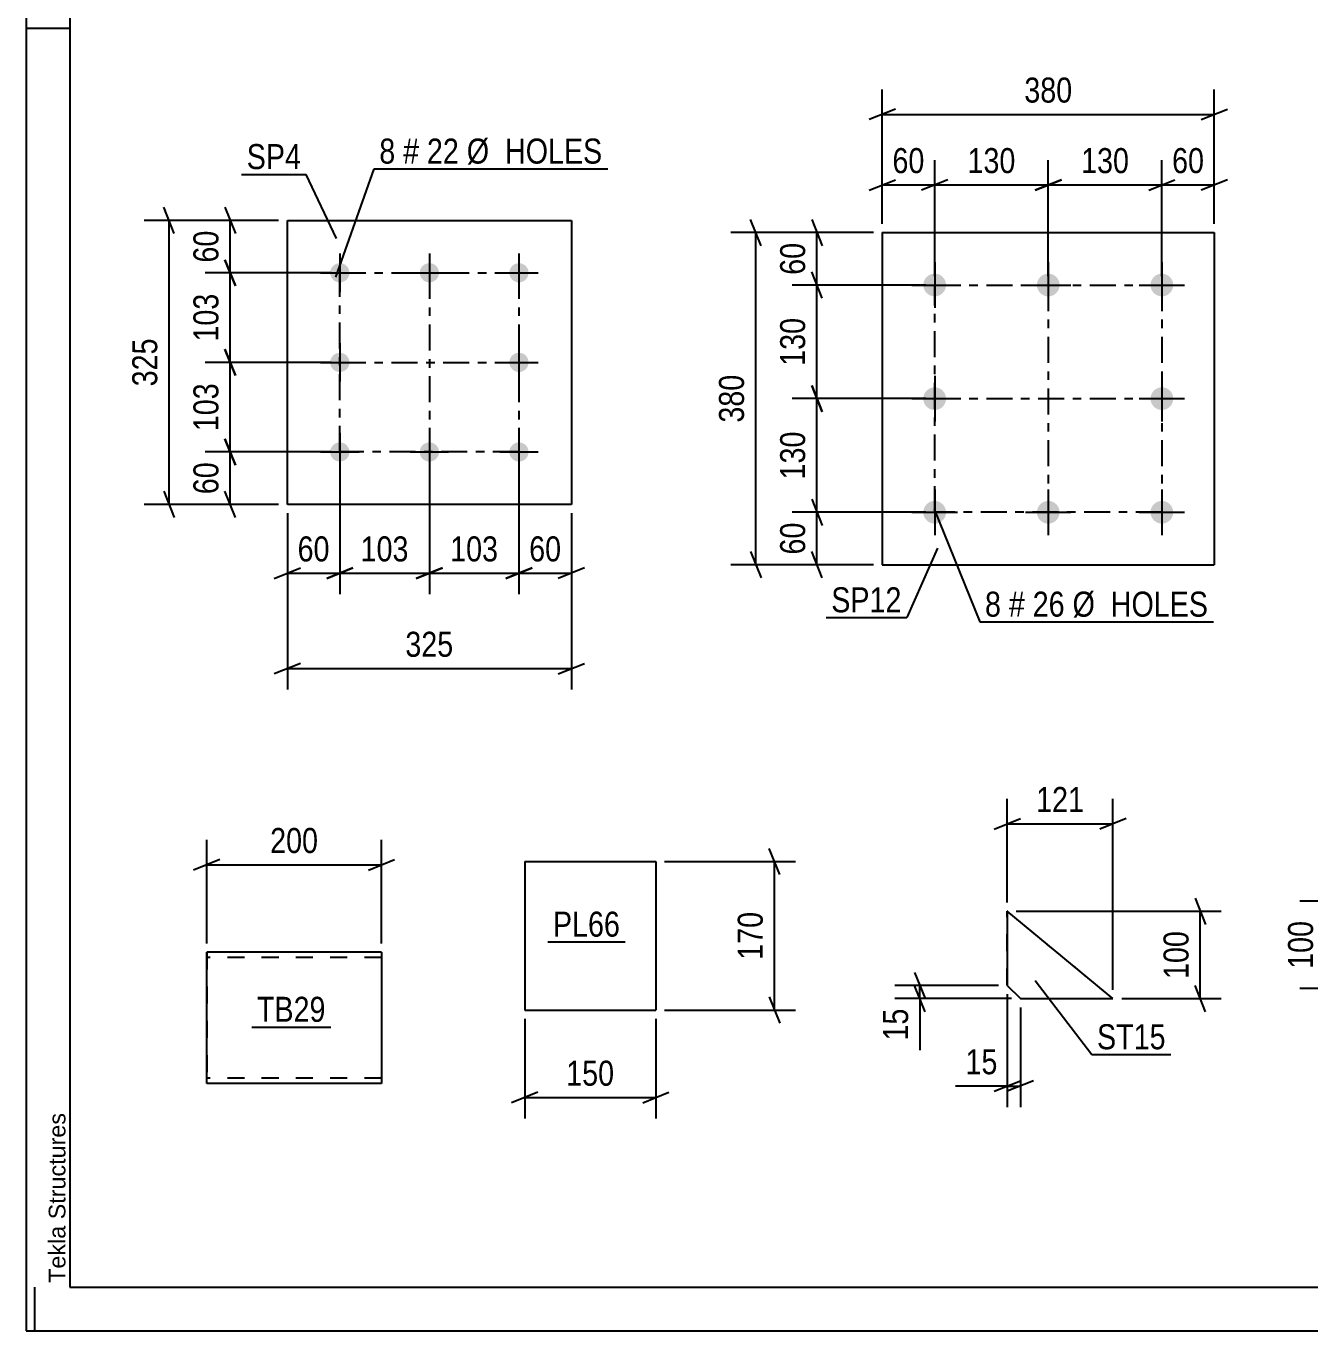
# Model space of a CAD drawing. Header units: millimetres. Extents: x 0 to 841, y 0 to 594.
# Drawn here: x 0 to 146.9, y 0 to 149.3 of the extents above; entities that cross this region are included whole.
import ezdxf

# ---------------------------------------------------------------- set-up
doc = ezdxf.new("R2010")
doc.units = ezdxf.units.MM
doc.linetypes.add('DXK_LINE_DOT2', pattern=[3.9198, 1.9599, -1.9599])
doc.linetypes.add('DXK_LINE_DOT3', pattern=[5.9187, 2.979, -0.9799, 0.9799, -0.9799])
doc.styles.add('Arial', font='ARIAL.TTF', dxfattribs={"height": 0.2})
doc.styles.add('Arial Narrow', font='ARIALN.TTF', dxfattribs={"height": 0.2})

# ---------------------------------------------------------------- blocks, each defined once
blk = doc.blocks.new('Unknown-405118308-1133')
at = {"color": 5, "linetype": 'Continuous'}
for p, q in [((0, 594), (0, 0)), ((5, 589), (5, 5)), ((5, 149), (0, 149)), ((1, 0), (1, 5)), ((5, 5), (836, 5)), ((0, 0), (841, 0))]:
    blk.add_line(p, q, dxfattribs=at)
at = {"color": 174, "linetype": 'Continuous', "style": 'Arial'}
blk.add_text('Tekla Structures', height=1.9102, rotation=90, dxfattribs=at).set_placement((4.5, 5.5))
blk = doc.blocks.new('Part-405118308-4586 - 4580')
at = {"color": 2, "linetype": 'Continuous'}
for p, q in [((112.28, 48.01), (112.28, 39.51)), ((124.37, 38.01), (112.28, 48.01)), ((112.28, 48.01), (112.28, 48.01)), ((112.28, 39.51), (113.78, 38.01)), ((112.28, 39.51), (112.28, 39.51)), ((113.78, 38.01), (124.37, 38.01))]:
    blk.add_line(p, q, dxfattribs=at)
at = {"color": 7, "linetype": 'DXK_LINE_DOT2'}
for p, q in [((112.28, 39.51), (112.28, 48.01)), ((124.37, 38.01), (112.28, 48.01)), ((112.28, 39.51), (113.78, 38.01))]:
    blk.add_line(p, q, dxfattribs=at)
blk = doc.blocks.new('Part-405118308-4724 - 4685')
at = {"color": 2, "linetype": 'Continuous'}
for p, q in [((97.97, 125.65), (97.97, 87.65)), ((97.97, 125.65), (135.97, 125.65)), ((135.97, 125.65), (135.97, 87.65)), ((97.97, 87.65), (135.97, 87.65))]:
    blk.add_line(p, q, dxfattribs=at)
blk = doc.blocks.new('Bolt-405118308-4719 - 4685')
at = {"linetype": 'Continuous'}
for points in [[(103.97, 120.95, -1), (103.97, 118.35, -1)], [(116.97, 120.95, -1), (116.97, 118.35, -1)], [(129.97, 120.95, -1), (129.97, 118.35, -1)], [(103.97, 107.95, -1), (103.97, 105.35, -1)], [(129.97, 107.95, -1), (129.97, 105.35, -1)], [(103.97, 94.95, -1), (103.97, 92.35, -1)], [(116.97, 94.95, -1), (116.97, 92.35, -1)], [(129.97, 94.95, -1), (129.97, 92.35, -1)]]:
    blk.add_hatch(color=1, dxfattribs=at).paths.add_polyline_path(points)
at = {"color": 1, "linetype": 'Continuous'}
for p, q in [((103.97, 122.25), (103.97, 117.05)), ((116.97, 122.25), (116.97, 117.05)), ((129.97, 122.25), (129.97, 117.05)), ((101.37, 119.65), (106.57, 119.65)), ((114.37, 119.65), (119.57, 119.65)), ((127.37, 119.65), (132.57, 119.65)), ((103.97, 109.25), (103.97, 104.05)), ((129.97, 109.25), (129.97, 104.05)), ((101.37, 106.65), (106.57, 106.65)), ((127.37, 106.65), (132.57, 106.65)), ((103.97, 96.25), (103.97, 91.05)), ((116.97, 96.25), (116.97, 91.05)), ((129.97, 96.25), (129.97, 91.05)), ((101.37, 93.65), (106.57, 93.65)), ((114.37, 93.65), (119.57, 93.65)), ((127.37, 93.65), (132.57, 93.65))]:
    blk.add_line(p, q, dxfattribs=at)
blk = doc.blocks.new('Bolt-405118308-4416 - 4382')
at = {"linetype": 'Continuous'}
for points in [[(35.9, 122.15, -1), (35.9, 119.95, -1)], [(46.15, 122.15, -1), (46.15, 119.95, -1)], [(56.4, 122.15, -1), (56.4, 119.95, -1)], [(35.9, 111.9, -1), (35.9, 109.7, -1)], [(56.4, 111.9, -1), (56.4, 109.7, -1)], [(35.9, 101.65, -1), (35.9, 99.45, -1)], [(46.15, 101.65, -1), (46.15, 99.45, -1)], [(56.4, 101.65, -1), (56.4, 99.45, -1)]]:
    blk.add_hatch(color=1, dxfattribs=at).paths.add_polyline_path(points)
at = {"color": 1, "linetype": 'Continuous'}
for p, q in [((35.9, 123.25), (35.9, 118.85)), ((46.15, 123.25), (46.15, 118.85)), ((56.4, 123.25), (56.4, 118.85)), ((33.7, 121.05), (38.1, 121.05)), ((43.95, 121.05), (48.35, 121.05)), ((54.2, 121.05), (58.6, 121.05)), ((35.9, 113), (35.9, 108.6)), ((56.4, 113), (56.4, 108.6)), ((33.7, 110.8), (38.1, 110.8)), ((54.2, 110.8), (58.6, 110.8)), ((35.9, 102.75), (35.9, 98.35)), ((46.15, 102.75), (46.15, 98.35)), ((56.4, 102.75), (56.4, 98.35)), ((33.7, 100.55), (38.1, 100.55)), ((43.95, 100.55), (48.35, 100.55)), ((54.2, 100.55), (58.6, 100.55))]:
    blk.add_line(p, q, dxfattribs=at)
blk = doc.blocks.new('Part-405118308-4421 - 4382')
at = {"color": 2, "linetype": 'Continuous'}
for p, q in [((29.9, 94.55), (29.9, 127.05)), ((29.9, 127.05), (62.4, 127.05)), ((62.4, 127.05), (62.4, 94.55)), ((62.4, 94.55), (29.9, 94.55))]:
    blk.add_line(p, q, dxfattribs=at)
blk = doc.blocks.new('Part-405118308-4531 - 4524')
at = {"color": 2, "linetype": 'Continuous'}
for p, q in [((20.67, 42.12), (20.67, 43.32)), ((20.67, 43.32), (20.67, 43.32)), ((40.67, 43.32), (20.67, 43.32)), ((40.67, 43.32), (40.67, 43.23)), ((20.67, 28.32), (20.67, 42.12)), ((40.67, 43.23), (40.67, 42.97)), ((40.67, 42.97), (40.67, 42.12)), ((40.67, 42.12), (40.67, 28.32)), ((20.67, 28.32), (20.67, 28.32)), ((40.67, 28.32), (20.67, 28.32))]:
    blk.add_line(p, q, dxfattribs=at)
at = {"color": 7, "linetype": 'DXK_LINE_DOT2'}
for p, q in [((20.67, 43.32), (20.67, 28.32)), ((20.67, 43.32), (20.67, 43.32)), ((40.67, 43.32), (40.67, 28.32)), ((20.67, 42.72), (20.67, 42.72)), ((40.67, 42.72), (20.67, 42.72)), ((20.67, 42.68), (20.67, 42.72)), ((20.67, 42.58), (20.67, 42.68)), ((20.67, 42.55), (20.67, 42.58)), ((20.67, 42.35), (20.67, 42.55)), ((40.67, 42.58), (40.67, 42.12)), ((20.67, 28.97), (20.67, 29.07)), ((20.67, 28.92), (20.67, 28.92)), ((40.67, 28.92), (20.67, 28.92)), ((40.67, 28.97), (40.67, 29.07)), ((40.67, 28.92), (40.67, 28.97)), ((20.67, 28.32), (20.67, 28.32))]:
    blk.add_line(p, q, dxfattribs=at)
blk = doc.blocks.new('Part-405118308-4553 - 4547')
at = {"color": 2, "linetype": 'Continuous'}
for p, q in [((57.06, 53.7), (72.06, 53.7)), ((57.06, 53.7), (57.06, 36.7)), ((72.06, 53.7), (72.06, 36.7)), ((57.06, 36.7), (72.06, 36.7))]:
    blk.add_line(p, q, dxfattribs=at)
blk = doc.blocks.new('Rectangle-405118308-4811 - 4685')
at = {"color": 1, "linetype": 'DXK_LINE_DOT3'}
blk.add_lwpolyline([(103.97, 119.65), (129.97, 119.65), (129.97, 93.65), (103.97, 93.65), (103.97, 119.65)], close=True, dxfattribs=at)
blk = doc.blocks.new('Rectangle-405118308-4510 - 4382')
at = {"color": 1, "linetype": 'DXK_LINE_DOT3'}
blk.add_lwpolyline([(35.9, 121.05), (56.4, 121.05), (56.4, 100.55), (35.9, 100.55), (35.9, 121.05)], close=True, dxfattribs=at)
blk = doc.blocks.new('Line-405118308-4804 - 4685')
at = {"color": 1, "linetype": 'DXK_LINE_DOT3'}
blk.add_line((116.97, 119.65), (116.97, 93.65), dxfattribs=at)
blk = doc.blocks.new('Line-405118308-4503 - 4382')
at = {"color": 1, "linetype": 'DXK_LINE_DOT3'}
blk.add_line((46.15, 121.05), (46.15, 100.55), dxfattribs=at)
blk = doc.blocks.new('Line-405118308-4797 - 4685')
at = {"color": 1, "linetype": 'DXK_LINE_DOT3'}
blk.add_line((103.97, 106.65), (129.97, 106.65), dxfattribs=at)
blk = doc.blocks.new('Line-405118308-4495 - 4382')
at = {"color": 1, "linetype": 'DXK_LINE_DOT3'}
blk.add_line((35.9, 110.8), (56.4, 110.8), dxfattribs=at)
blk = doc.blocks.new('StraightDimension-405118308-4588 - 4580')
at = {"color": 7, "linetype": 'Continuous'}
for p, q in [((112.28, 38.51), (112.28, 25.61)), ((113.78, 37.01), (113.78, 25.61)), ((110.78, 27.41), (113.78, 28.61)), ((115.28, 28.61), (112.28, 27.41)), ((112.28, 28.01), (106.37, 28.01)), ((112.28, 28.01), (106.37, 28.01)), ((112.28, 28.01), (113.78, 28.01))]:
    blk.add_line(p, q, dxfattribs=at)
at = {"color": 0}
blk.add_wipeout([(111.75, 28.76), (111.75, 32.96), (106.9, 32.96), (106.9, 28.76)], dxfattribs=at)
at = {"color": 3, "style": 'Arial Narrow'}
blk.add_text('15', height=2.863, dxfattribs=at).set_placement((107.5, 29.36))
blk = doc.blocks.new('StraightDimension-405118308-4600 - 4580')
at = {"color": 7, "linetype": 'Continuous'}
for p, q in [((112.28, 49.01), (112.28, 60.86)), ((124.37, 39.01), (124.37, 60.86)), ((110.78, 57.41), (113.78, 58.61)), ((125.87, 58.61), (122.87, 57.41)), ((112.28, 58.01), (124.37, 58.01))]:
    blk.add_line(p, q, dxfattribs=at)
at = {"color": 0}
blk.add_wipeout([(121.67, 58.76), (121.67, 62.96), (114.98, 62.96), (114.98, 58.76)], dxfattribs=at)
at = {"color": 3, "style": 'Arial Narrow'}
blk.add_text('121', height=2.863, dxfattribs=at).set_placement((115.58, 59.36))
blk = doc.blocks.new('StraightDimension-405118308-4618 - 4580')
at = {"color": 7, "linetype": 'Continuous'}
for p, q in [((133.77, 49.51), (134.97, 46.51)), ((113.28, 48.01), (136.77, 48.01)), ((134.37, 38.01), (134.37, 48.01)), ((134.97, 36.51), (133.77, 39.51)), ((125.37, 38.01), (136.77, 38.01))]:
    blk.add_line(p, q, dxfattribs=at)
at = {"color": 0}
blk.add_wipeout([(133.62, 46.35), (129.42, 46.35), (129.42, 39.66), (133.62, 39.66)], dxfattribs=at)
at = {"color": 3, "style": 'Arial Narrow'}
blk.add_text('100', height=2.863, rotation=90.0002, dxfattribs=at).set_placement((133.02, 40.26))
blk = doc.blocks.new('StraightDimension-405118308-4607 - 4580')
at = {"color": 7, "linetype": 'Continuous'}
for p, q in [((101.68, 41.01), (102.88, 38.01)), ((111.28, 39.51), (99.43, 39.51)), ((102.88, 36.51), (101.68, 39.51)), ((102.28, 38.01), (102.28, 39.51)), ((112.78, 38.01), (99.43, 38.01)), ((102.28, 38.01), (102.28, 32.1)), ((102.28, 38.01), (102.28, 32.1))]:
    blk.add_line(p, q, dxfattribs=at)
at = {"color": 0}
blk.add_wipeout([(101.53, 37.48), (97.33, 37.48), (97.33, 32.62), (101.53, 32.62)], dxfattribs=at)
at = {"color": 3, "style": 'Arial Narrow'}
blk.add_text('15', height=2.863, rotation=90.0002, dxfattribs=at).set_placement((100.93, 33.22))
blk = doc.blocks.new('StraightDimension-405118308-4662 - 4630')
at = {"color": 7, "linetype": 'Continuous'}
for p, q in [((148.02, 50.66), (149.22, 47.66)), ((171.12, 49.16), (145.77, 49.16)), ((148.62, 39.16), (148.62, 49.16)), ((149.22, 37.66), (148.02, 40.66)), ((157.62, 39.16), (145.77, 39.16))]:
    blk.add_line(p, q, dxfattribs=at)
at = {"color": 0}
blk.add_wipeout([(147.87, 47.5), (143.67, 47.5), (143.67, 40.82), (147.87, 40.82)], dxfattribs=at)
at = {"color": 3, "style": 'Arial Narrow'}
blk.add_text('100', height=2.863, rotation=90.0002, dxfattribs=at).set_placement((147.27, 41.42))
blk = doc.blocks.new('StraightDimension-405118308-13693 - 4685')
at = {"color": 7, "linetype": 'Continuous'}
for p, q in [((91.1, 118.15), (89.9, 121.15)), ((102.97, 119.65), (87.65, 119.65)), ((90.5, 106.65), (90.5, 119.65)), ((89.9, 108.15), (91.1, 105.15)), ((102.97, 106.65), (87.65, 106.65))]:
    blk.add_line(p, q, dxfattribs=at)
at = {"color": 0}
blk.add_wipeout([(89.75, 116.49), (85.55, 116.49), (85.55, 109.81), (89.75, 109.81)], dxfattribs=at)
at = {"color": 3, "style": 'Arial Narrow'}
blk.add_text('130', height=2.863, rotation=90.0002, dxfattribs=at).set_placement((89.15, 110.41))
blk = doc.blocks.new('StraightDimension-405118308-4726 - 4685')
at = {"color": 7, "linetype": 'Continuous'}
for p, q in [((97.97, 126.65), (97.97, 142.02)), ((135.97, 126.65), (135.97, 142.02)), ((99.47, 139.77), (96.47, 138.57)), ((97.97, 139.17), (135.97, 139.17)), ((134.47, 138.57), (137.47, 139.77))]:
    blk.add_line(p, q, dxfattribs=at)
at = {"color": 0}
blk.add_wipeout([(120.31, 139.92), (120.31, 144.12), (113.63, 144.12), (113.63, 139.92)], dxfattribs=at)
at = {"color": 3, "style": 'Arial Narrow'}
blk.add_text('380', height=2.863, dxfattribs=at).set_placement((114.23, 140.52))
blk = doc.blocks.new('StraightDimension-405118308-4737 - 4685')
at = {"color": 7, "linetype": 'Continuous'}
for p, q in [((97.97, 126.65), (97.97, 133.95)), ((103.97, 120.65), (103.97, 133.95)), ((96.47, 130.5), (99.47, 131.7)), ((105.47, 131.7), (102.47, 130.5)), ((97.97, 131.1), (103.97, 131.1))]:
    blk.add_line(p, q, dxfattribs=at)
at = {"color": 0}
blk.add_wipeout([(103.4, 131.85), (103.4, 136.05), (98.54, 136.05), (98.54, 131.85)], dxfattribs=at)
at = {"color": 3, "style": 'Arial Narrow'}
blk.add_text('60', height=2.863, dxfattribs=at).set_placement((99.14, 132.45))
blk = doc.blocks.new('StraightDimension-405118308-4751 - 4685')
at = {"color": 7, "linetype": 'Continuous'}
for p, q in [((129.97, 120.65), (129.97, 133.95)), ((135.97, 126.65), (135.97, 133.95)), ((128.47, 130.5), (131.47, 131.7)), ((137.47, 131.7), (134.47, 130.5)), ((129.97, 131.1), (135.97, 131.1))]:
    blk.add_line(p, q, dxfattribs=at)
at = {"color": 0}
blk.add_wipeout([(135.4, 131.85), (135.4, 136.05), (130.54, 136.05), (130.54, 131.85)], dxfattribs=at)
at = {"color": 3, "style": 'Arial Narrow'}
blk.add_text('60', height=2.863, dxfattribs=at).set_placement((131.14, 132.45))
blk = doc.blocks.new('StraightDimension-405118308-4762 - 4685')
at = {"color": 7, "linetype": 'Continuous'}
for p, q in [((84.1, 124.15), (82.9, 127.15)), ((96.97, 125.65), (80.65, 125.65)), ((83.5, 87.65), (83.5, 125.65)), ((82.9, 89.15), (84.1, 86.15)), ((96.97, 87.65), (80.65, 87.65))]:
    blk.add_line(p, q, dxfattribs=at)
at = {"color": 0}
blk.add_wipeout([(82.75, 109.99), (78.55, 109.99), (78.55, 103.31), (82.75, 103.31)], dxfattribs=at)
at = {"color": 3, "style": 'Arial Narrow'}
blk.add_text('380', height=2.863, rotation=90.0002, dxfattribs=at).set_placement((82.15, 103.91))
blk = doc.blocks.new('StraightDimension-405118308-4773 - 4685')
at = {"color": 7, "linetype": 'Continuous'}
for p, q in [((89.9, 95.15), (91.1, 92.15)), ((102.97, 93.65), (87.65, 93.65)), ((90.5, 87.65), (90.5, 93.65)), ((91.1, 86.15), (89.9, 89.15)), ((96.97, 87.65), (87.65, 87.65))]:
    blk.add_line(p, q, dxfattribs=at)
at = {"color": 0}
blk.add_wipeout([(89.75, 93.08), (85.55, 93.08), (85.55, 88.22), (89.75, 88.22)], dxfattribs=at)
at = {"color": 3, "style": 'Arial Narrow'}
blk.add_text('60', height=2.863, rotation=90.0002, dxfattribs=at).set_placement((89.15, 88.82))
blk = doc.blocks.new('StraightDimension-405118308-4787 - 4685')
at = {"color": 7, "linetype": 'Continuous'}
for p, q in [((89.9, 127.15), (91.1, 124.15)), ((96.97, 125.65), (87.65, 125.65)), ((90.5, 119.65), (90.5, 125.65)), ((91.1, 118.15), (89.9, 121.15)), ((102.97, 119.65), (87.65, 119.65))]:
    blk.add_line(p, q, dxfattribs=at)
at = {"color": 0}
blk.add_wipeout([(89.75, 125.08), (85.55, 125.08), (85.55, 120.22), (89.75, 120.22)], dxfattribs=at)
at = {"color": 3, "style": 'Arial Narrow'}
blk.add_text('60', height=2.863, rotation=90.0002, dxfattribs=at).set_placement((89.15, 120.82))
blk = doc.blocks.new('StraightDimension-405118308-13669 - 4685')
at = {"color": 7, "linetype": 'Continuous'}
for p, q in [((103.97, 120.65), (103.97, 133.95)), ((116.97, 120.65), (116.97, 133.95)), ((105.47, 131.7), (102.47, 130.5)), ((115.47, 130.5), (118.47, 131.7)), ((103.97, 131.1), (116.97, 131.1))]:
    blk.add_line(p, q, dxfattribs=at)
at = {"color": 0}
blk.add_wipeout([(113.81, 131.85), (113.81, 136.05), (107.13, 136.05), (107.13, 131.85)], dxfattribs=at)
at = {"color": 3, "style": 'Arial Narrow'}
blk.add_text('130', height=2.863, dxfattribs=at).set_placement((107.73, 132.45))
blk = doc.blocks.new('StraightDimension-405118308-13671 - 4685')
at = {"color": 7, "linetype": 'Continuous'}
for p, q in [((116.97, 120.65), (116.97, 133.95)), ((129.97, 120.65), (129.97, 133.95)), ((118.47, 131.7), (115.47, 130.5)), ((128.47, 130.5), (131.47, 131.7)), ((116.97, 131.1), (129.97, 131.1))]:
    blk.add_line(p, q, dxfattribs=at)
at = {"color": 0}
blk.add_wipeout([(126.81, 131.85), (126.81, 136.05), (120.13, 136.05), (120.13, 131.85)], dxfattribs=at)
at = {"color": 3, "style": 'Arial Narrow'}
blk.add_text('130', height=2.863, dxfattribs=at).set_placement((120.73, 132.45))
blk = doc.blocks.new('StraightDimension-405118308-13691 - 4685')
at = {"color": 7, "linetype": 'Continuous'}
for p, q in [((91.1, 105.15), (89.9, 108.15)), ((102.97, 106.65), (87.65, 106.65)), ((90.5, 93.65), (90.5, 106.65)), ((89.9, 95.15), (91.1, 92.15)), ((102.97, 93.65), (87.65, 93.65))]:
    blk.add_line(p, q, dxfattribs=at)
at = {"color": 0}
blk.add_wipeout([(89.75, 103.49), (85.55, 103.49), (85.55, 96.81), (89.75, 96.81)], dxfattribs=at)
at = {"color": 3, "style": 'Arial Narrow'}
blk.add_text('130', height=2.863, rotation=90.0002, dxfattribs=at).set_placement((89.15, 97.41))
blk = doc.blocks.new('StraightDimension-405118308-4435 - 4382')
at = {"color": 7, "linetype": 'Continuous'}
for p, q in [((56.4, 99.55), (56.4, 84.28)), ((62.4, 93.55), (62.4, 84.28)), ((54.9, 86.08), (57.9, 87.28)), ((56.4, 86.68), (62.4, 86.68)), ((63.9, 87.28), (60.9, 86.08))]:
    blk.add_line(p, q, dxfattribs=at)
at = {"color": 0}
blk.add_wipeout([(61.82, 87.43), (61.82, 91.63), (56.97, 91.63), (56.97, 87.43)], dxfattribs=at)
at = {"color": 3, "style": 'Arial Narrow'}
blk.add_text('60', height=2.863, dxfattribs=at).set_placement((57.57, 88.03))
blk = doc.blocks.new('StraightDimension-405118308-4424 - 4382')
at = {"color": 7, "linetype": 'Continuous'}
for p, q in [((29.9, 93.55), (29.9, 73.37)), ((62.4, 93.55), (62.4, 73.37)), ((31.4, 76.37), (28.4, 75.17)), ((60.9, 75.17), (63.9, 76.37)), ((29.9, 75.77), (62.4, 75.77))]:
    blk.add_line(p, q, dxfattribs=at)
at = {"color": 0}
blk.add_wipeout([(49.49, 76.52), (49.49, 80.72), (42.8, 80.72), (42.8, 76.52)], dxfattribs=at)
at = {"color": 3, "style": 'Arial Narrow'}
blk.add_text('325', height=2.863, dxfattribs=at).set_placement((43.4, 77.12))
blk = doc.blocks.new('StraightDimension-405118308-4485 - 4382')
at = {"color": 7, "linetype": 'Continuous'}
for p, q in [((22.76, 128.55), (23.96, 125.55)), ((28.9, 127.05), (20.51, 127.05)), ((23.36, 121.05), (23.36, 127.05)), ((23.96, 119.55), (22.76, 122.55)), ((34.9, 121.05), (20.51, 121.05))]:
    blk.add_line(p, q, dxfattribs=at)
at = {"color": 0}
blk.add_wipeout([(22.61, 126.48), (18.41, 126.48), (18.41, 121.62), (22.61, 121.62)], dxfattribs=at)
at = {"color": 3, "style": 'Arial Narrow'}
blk.add_text('60', height=2.863, rotation=90.0002, dxfattribs=at).set_placement((22.01, 122.22))
blk = doc.blocks.new('StraightDimension-405118308-4449 - 4382')
at = {"color": 7, "linetype": 'Continuous'}
for p, q in [((35.9, 99.55), (35.9, 84.28)), ((29.9, 93.55), (29.9, 84.28)), ((28.4, 86.08), (31.4, 87.28)), ((29.9, 86.68), (35.9, 86.68)), ((37.4, 87.28), (34.4, 86.08))]:
    blk.add_line(p, q, dxfattribs=at)
at = {"color": 0}
blk.add_wipeout([(35.32, 87.43), (35.32, 91.63), (30.47, 91.63), (30.47, 87.43)], dxfattribs=at)
at = {"color": 3, "style": 'Arial Narrow'}
blk.add_text('60', height=2.863, dxfattribs=at).set_placement((31.07, 88.03))
blk = doc.blocks.new('StraightDimension-405118308-4460 - 4382')
at = {"color": 7, "linetype": 'Continuous'}
for p, q in [((16.96, 125.55), (15.76, 128.55)), ((28.9, 127.05), (13.51, 127.05)), ((16.36, 94.55), (16.36, 127.05)), ((15.76, 96.05), (16.96, 93.05)), ((28.9, 94.55), (13.51, 94.55))]:
    blk.add_line(p, q, dxfattribs=at)
at = {"color": 0}
blk.add_wipeout([(15.61, 114.14), (11.41, 114.14), (11.41, 107.46), (15.61, 107.46)], dxfattribs=at)
at = {"color": 3, "style": 'Arial Narrow'}
blk.add_text('325', height=2.863, rotation=90.0002, dxfattribs=at).set_placement((15.01, 108.06))
blk = doc.blocks.new('StraightDimension-405118308-4471 - 4382')
at = {"color": 7, "linetype": 'Continuous'}
for p, q in [((22.76, 102.05), (23.96, 99.05)), ((34.9, 100.55), (20.51, 100.55)), ((23.36, 94.55), (23.36, 100.55)), ((23.96, 93.05), (22.76, 96.05)), ((28.9, 94.55), (20.51, 94.55))]:
    blk.add_line(p, q, dxfattribs=at)
at = {"color": 0}
blk.add_wipeout([(22.61, 99.98), (18.41, 99.98), (18.41, 95.12), (22.61, 95.12)], dxfattribs=at)
at = {"color": 3, "style": 'Arial Narrow'}
blk.add_text('60', height=2.863, rotation=90.0002, dxfattribs=at).set_placement((22.01, 95.72))
blk = doc.blocks.new('StraightDimension-405118308-13513 - 4382')
at = {"color": 7, "linetype": 'Continuous'}
for p, q in [((35.9, 99.55), (35.9, 84.28)), ((46.15, 99.55), (46.15, 84.28)), ((34.4, 86.08), (37.4, 87.28)), ((35.9, 86.68), (46.15, 86.68)), ((47.65, 87.28), (44.65, 86.08))]:
    blk.add_line(p, q, dxfattribs=at)
at = {"color": 0}
blk.add_wipeout([(44.36, 87.43), (44.36, 91.63), (37.68, 91.63), (37.68, 87.43)], dxfattribs=at)
at = {"color": 3, "style": 'Arial Narrow'}
blk.add_text('103', height=2.863, dxfattribs=at).set_placement((38.28, 88.03))
blk = doc.blocks.new('StraightDimension-405118308-13515 - 4382')
at = {"color": 7, "linetype": 'Continuous'}
for p, q in [((46.15, 99.55), (46.15, 84.28)), ((56.4, 99.55), (56.4, 84.28)), ((44.65, 86.08), (47.65, 87.28)), ((46.15, 86.68), (56.4, 86.68)), ((57.9, 87.28), (54.9, 86.08))]:
    blk.add_line(p, q, dxfattribs=at)
at = {"color": 0}
blk.add_wipeout([(54.61, 87.43), (54.61, 91.63), (47.93, 91.63), (47.93, 87.43)], dxfattribs=at)
at = {"color": 3, "style": 'Arial Narrow'}
blk.add_text('103', height=2.863, dxfattribs=at).set_placement((48.53, 88.03))
blk = doc.blocks.new('StraightDimension-405118308-13535 - 4382')
at = {"color": 7, "linetype": 'Continuous'}
for p, q in [((22.76, 112.3), (23.96, 109.3)), ((34.9, 110.8), (20.51, 110.8)), ((23.36, 100.55), (23.36, 110.8)), ((23.96, 99.05), (22.76, 102.05)), ((34.9, 100.55), (20.51, 100.55))]:
    blk.add_line(p, q, dxfattribs=at)
at = {"color": 0}
blk.add_wipeout([(22.61, 109.02), (18.41, 109.02), (18.41, 102.33), (22.61, 102.33)], dxfattribs=at)
at = {"color": 3, "style": 'Arial Narrow'}
blk.add_text('103', height=2.863, rotation=90.0002, dxfattribs=at).set_placement((22.01, 102.93))
blk = doc.blocks.new('StraightDimension-405118308-13537 - 4382')
at = {"color": 7, "linetype": 'Continuous'}
for p, q in [((22.76, 122.55), (23.96, 119.55)), ((34.9, 121.05), (20.51, 121.05)), ((23.36, 110.8), (23.36, 121.05)), ((23.96, 109.3), (22.76, 112.3)), ((34.9, 110.8), (20.51, 110.8))]:
    blk.add_line(p, q, dxfattribs=at)
at = {"color": 0}
blk.add_wipeout([(22.61, 119.27), (18.41, 119.27), (18.41, 112.58), (22.61, 112.58)], dxfattribs=at)
at = {"color": 3, "style": 'Arial Narrow'}
blk.add_text('103', height=2.863, rotation=90.0002, dxfattribs=at).set_placement((22.01, 113.18))
blk = doc.blocks.new('StraightDimension-405118308-4533 - 4524')
at = {"color": 7, "linetype": 'Continuous'}
for p, q in [((20.67, 44.32), (20.67, 56.17)), ((40.67, 44.32), (40.67, 56.17)), ((22.17, 53.92), (19.17, 52.72)), ((39.17, 52.72), (42.17, 53.92)), ((20.67, 53.32), (40.67, 53.32))]:
    blk.add_line(p, q, dxfattribs=at)
at = {"color": 0}
blk.add_wipeout([(34.01, 54.07), (34.01, 58.27), (27.33, 58.27), (27.33, 54.07)], dxfattribs=at)
at = {"color": 3, "style": 'Arial Narrow'}
blk.add_text('200', height=2.863, dxfattribs=at).set_placement((27.93, 54.67))
blk = doc.blocks.new('StraightDimension-405118308-4555 - 4547')
at = {"color": 7, "linetype": 'Continuous'}
for p, q in [((57.06, 35.7), (57.06, 24.3)), ((72.06, 35.7), (72.06, 24.3)), ((58.56, 27.3), (55.56, 26.1)), ((70.56, 26.1), (73.56, 27.3)), ((57.06, 26.7), (72.06, 26.7))]:
    blk.add_line(p, q, dxfattribs=at)
at = {"color": 0}
blk.add_wipeout([(67.9, 27.45), (67.9, 31.65), (61.21, 31.65), (61.21, 27.45)], dxfattribs=at)
at = {"color": 3, "style": 'Arial Narrow'}
blk.add_text('150', height=2.863, dxfattribs=at).set_placement((61.81, 28.05))
blk = doc.blocks.new('StraightDimension-405118308-4566 - 4547')
at = {"color": 7, "linetype": 'Continuous'}
for p, q in [((86.25, 52.2), (85.05, 55.2)), ((73.06, 53.7), (88.05, 53.7)), ((85.65, 36.7), (85.65, 53.7)), ((85.05, 38.2), (86.25, 35.2)), ((73.06, 36.7), (88.05, 36.7))]:
    blk.add_line(p, q, dxfattribs=at)
at = {"color": 0}
blk.add_wipeout([(84.9, 48.54), (80.7, 48.54), (80.7, 41.86), (84.9, 41.86)], dxfattribs=at)
at = {"color": 3, "style": 'Arial Narrow'}
blk.add_text('170', height=2.863, rotation=90.0002, dxfattribs=at).set_placement((84.3, 42.46))
blk = doc.blocks.new('Mark-405118308-4582 - 4580')
at = {"color": 0}
blk.add_wipeout([(130.4, 32.22), (130.4, 35.22), (122.55, 35.22), (122.55, 32.22)], dxfattribs=at)
blk.add_wipeout([(130.4, 32.22), (130.4, 35.22), (122.55, 35.22), (122.55, 32.22)], dxfattribs=at)
at = {"color": 30, "linetype": 'Continuous'}
for p, q in [((115.46, 40.08), (121.95, 31.62)), ((121.95, 31.62), (131, 31.62))]:
    blk.add_line(p, q, dxfattribs=at)
at = {"color": 3, "style": 'Arial Narrow'}
blk.add_text('ST15', height=2.863, dxfattribs=at).set_placement((122.55, 32.22))
blk = doc.blocks.new('Mark-405118308-4715 - 4685')
at = {"color": 0}
for points in [[(111.56, 81.71), (111.56, 84.71), (109.73, 84.71), (109.73, 81.71)], [(114.29, 81.71), (114.29, 84.71), (112.46, 84.71), (112.46, 81.71)], [(118.85, 81.71), (118.85, 84.71), (115.19, 84.71), (115.19, 81.71)], [(135.27, 81.71), (135.27, 84.71), (119.75, 84.71), (119.75, 81.71)]]:
    blk.add_wipeout(points, dxfattribs=at)
for points in [[(111.56, 81.71), (111.56, 84.71), (109.73, 84.71), (109.73, 81.71)], [(114.29, 81.71), (114.29, 84.71), (112.46, 84.71), (112.46, 81.71)], [(118.85, 81.71), (118.85, 84.71), (115.19, 84.71), (115.19, 81.71)], [(135.27, 81.71), (135.27, 84.71), (119.75, 84.71), (119.75, 81.71)]]:
    blk.add_wipeout(points, dxfattribs=at)
at = {"color": 7, "linetype": 'Continuous'}
for p, q in [((103.92, 94.02), (109.13, 81.11)), ((109.13, 81.11), (135.87, 81.11))]:
    blk.add_line(p, q, dxfattribs=at)
at = {"color": 3, "style": 'Arial Narrow'}
for s, height, p in [('8', 2.86, (109.73, 81.71)), ('#', 2.86, (112.46, 81.71)), ('26', 2.863, (115.19, 81.71)), ('Ø  HOLES', 2.863, (119.75, 81.71))]:
    blk.add_text(s, height=height, dxfattribs=at).set_placement(p)
blk = doc.blocks.new('Mark-405118308-4720 - 4685')
at = {"color": 0}
blk.add_wipeout([(100.18, 82.21), (100.18, 85.21), (92.14, 85.21), (92.14, 82.21)], dxfattribs=at)
blk.add_wipeout([(100.18, 82.21), (100.18, 85.21), (92.14, 85.21), (92.14, 82.21)], dxfattribs=at)
at = {"color": 30, "linetype": 'Continuous'}
for p in [(104.29, 89.54), (91.54, 81.61)]:
    blk.add_line(p, (100.78, 81.61), dxfattribs=at)
at = {"color": 3, "style": 'Arial Narrow'}
blk.add_text('SP12', height=2.863, dxfattribs=at).set_placement((92.14, 82.21))
blk = doc.blocks.new('Mark-405118308-4412 - 4382')
at = {"color": 0}
for points in [[(42.24, 133.54), (42.24, 136.54), (40.42, 136.54), (40.42, 133.54)], [(44.97, 133.54), (44.97, 136.54), (43.14, 136.54), (43.14, 133.54)], [(49.53, 133.54), (49.53, 136.54), (45.87, 136.54), (45.87, 133.54)], [(65.96, 133.54), (65.96, 136.54), (50.43, 136.54), (50.43, 133.54)]]:
    blk.add_wipeout(points, dxfattribs=at)
for points in [[(42.24, 133.54), (42.24, 136.54), (40.42, 136.54), (40.42, 133.54)], [(44.97, 133.54), (44.97, 136.54), (43.14, 136.54), (43.14, 133.54)], [(49.53, 133.54), (49.53, 136.54), (45.87, 136.54), (45.87, 133.54)], [(65.96, 133.54), (65.96, 136.54), (50.43, 136.54), (50.43, 133.54)]]:
    blk.add_wipeout(points, dxfattribs=at)
at = {"color": 7, "linetype": 'Continuous'}
for p, q in [((35.45, 120.54), (39.82, 132.94)), ((39.82, 132.94), (66.56, 132.94))]:
    blk.add_line(p, q, dxfattribs=at)
at = {"color": 3, "style": 'Arial Narrow'}
for s, height, p in [('8', 2.86, (40.42, 133.54)), ('#', 2.86, (43.14, 133.54)), ('22', 2.863, (45.87, 133.54)), ('Ø  HOLES', 2.863, (50.43, 133.54))]:
    blk.add_text(s, height=height, dxfattribs=at).set_placement(p)
blk = doc.blocks.new('Mark-405118308-4417 - 4382')
at = {"color": 0}
blk.add_wipeout([(31.46, 132.91), (31.46, 135.91), (25.25, 135.91), (25.25, 132.91)], dxfattribs=at)
blk.add_wipeout([(31.46, 132.91), (31.46, 135.91), (25.25, 135.91), (25.25, 132.91)], dxfattribs=at)
at = {"color": 30, "linetype": 'Continuous'}
for p in [(24.65, 132.31), (35.53, 124.97)]:
    blk.add_line(p, (32.06, 132.31), dxfattribs=at)
at = {"color": 3, "style": 'Arial Narrow'}
blk.add_text('SP4', height=2.863, dxfattribs=at).set_placement((25.25, 132.91))
blk = doc.blocks.new('Mark-405118308-4527 - 4524')
at = {"color": 0}
blk.add_wipeout([(34.28, 35.36), (34.28, 38.36), (26.42, 38.36), (26.42, 35.36)], dxfattribs=at)
blk.add_wipeout([(34.28, 35.36), (34.28, 38.36), (26.42, 38.36), (26.42, 35.36)], dxfattribs=at)
at = {"color": 30, "linetype": 'Continuous'}
blk.add_line((25.82, 34.76), (34.88, 34.76), dxfattribs=at)
at = {"color": 3, "style": 'Arial Narrow'}
blk.add_text('TB29', height=2.863, dxfattribs=at).set_placement((26.42, 35.36))
blk = doc.blocks.new('Mark-405118308-4549 - 4547')
at = {"color": 0}
blk.add_wipeout([(67.97, 45.1), (67.97, 48.1), (60.29, 48.1), (60.29, 45.1)], dxfattribs=at)
blk.add_wipeout([(67.97, 45.1), (67.97, 48.1), (60.29, 48.1), (60.29, 45.1)], dxfattribs=at)
at = {"color": 30, "linetype": 'Continuous'}
blk.add_line((59.69, 44.5), (68.57, 44.5), dxfattribs=at)
at = {"color": 3, "style": 'Arial Narrow'}
blk.add_text('PL66', height=2.863, dxfattribs=at).set_placement((60.29, 45.1))

msp = doc.modelspace()

# ---------------------------------------------------------------- block references
for name in ['Unknown-405118308-1133', 'Part-405118308-4421 - 4382', 'Part-405118308-4724 - 4685', 'Bolt-405118308-4416 - 4382', 'Rectangle-405118308-4510 - 4382', 'Line-405118308-4503 - 4382', 'Bolt-405118308-4719 - 4685', 'Rectangle-405118308-4811 - 4685', 'Line-405118308-4804 - 4685', 'Line-405118308-4495 - 4382', 'Line-405118308-4797 - 4685', 'Part-405118308-4553 - 4547', 'Part-405118308-4586 - 4580', 'Part-405118308-4531 - 4524']:
    msp.add_blockref(name, (0, 0))

# ---------------------------------------------------------------- next in the draw order: block references
for name in ['StraightDimension-405118308-4726 - 4685', 'StraightDimension-405118308-4485 - 4382', 'StraightDimension-405118308-13693 - 4685', 'StraightDimension-405118308-4435 - 4382', 'Mark-405118308-4715 - 4685', 'StraightDimension-405118308-4533 - 4524', 'StraightDimension-405118308-4662 - 4630', 'Mark-405118308-4549 - 4547', 'Mark-405118308-4527 - 4524', 'StraightDimension-405118308-4588 - 4580', 'StraightDimension-405118308-4555 - 4547']:
    msp.add_blockref(name, (0, 0))

# ---------------------------------------------------------------- next in the draw order: block references
for name in ['StraightDimension-405118308-4737 - 4685', 'StraightDimension-405118308-4751 - 4685', 'StraightDimension-405118308-4424 - 4382', 'StraightDimension-405118308-4600 - 4580', 'StraightDimension-405118308-4566 - 4547']:
    msp.add_blockref(name, (0, 0))

# ---------------------------------------------------------------- next in the draw order: block references
for name in ['StraightDimension-405118308-4762 - 4685', 'StraightDimension-405118308-4449 - 4382', 'StraightDimension-405118308-4618 - 4580']:
    msp.add_blockref(name, (0, 0))

# ---------------------------------------------------------------- next in the draw order: block references
for name in ['StraightDimension-405118308-4460 - 4382', 'StraightDimension-405118308-4787 - 4685', 'StraightDimension-405118308-4773 - 4685', 'StraightDimension-405118308-4607 - 4580', 'Mark-405118308-4582 - 4580']:
    msp.add_blockref(name, (0, 0))

# ---------------------------------------------------------------- next in the draw order: block references
for name in ['StraightDimension-405118308-13669 - 4685', 'StraightDimension-405118308-13691 - 4685', 'StraightDimension-405118308-4471 - 4382', 'Mark-405118308-4720 - 4685']:
    msp.add_blockref(name, (0, 0))

# ---------------------------------------------------------------- next in the draw order: block references
for name in ['StraightDimension-405118308-13671 - 4685', 'StraightDimension-405118308-13513 - 4382']:
    msp.add_blockref(name, (0, 0))

# ---------------------------------------------------------------- next in the draw order: block references
for name in ['StraightDimension-405118308-13535 - 4382', 'StraightDimension-405118308-13515 - 4382']:
    msp.add_blockref(name, (0, 0))

# ---------------------------------------------------------------- next in the draw order: block references
msp.add_blockref('StraightDimension-405118308-13537 - 4382', (0, 0))

# ---------------------------------------------------------------- next in the draw order: block references
msp.add_blockref('Mark-405118308-4412 - 4382', (0, 0))

# ---------------------------------------------------------------- next in the draw order: block references
msp.add_blockref('Mark-405118308-4417 - 4382', (0, 0))

doc.saveas('drawing.dxf')
